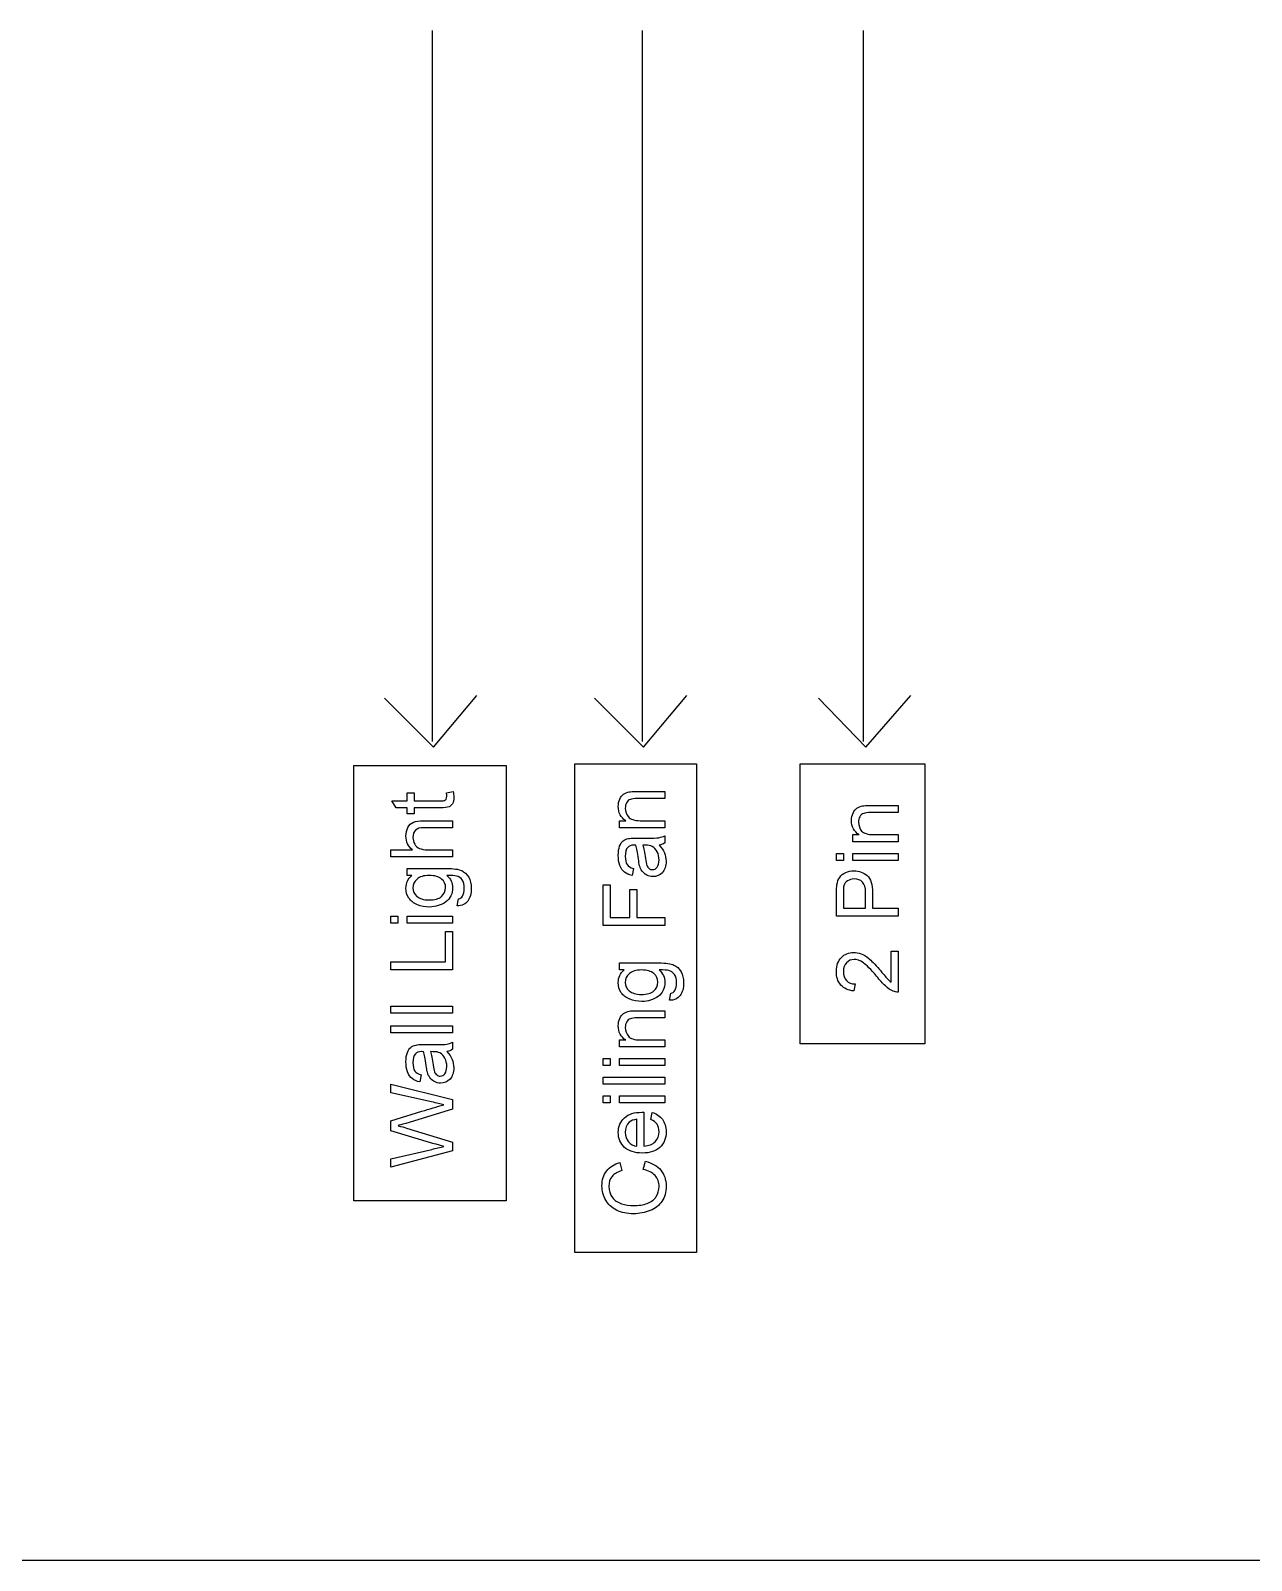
# Model space of a CAD drawing. Header units: millimetres. Extents: x 15 to 286, y 44 to 202.
# Drawn here: x 51.72 to 88.65, y 44.41 to 90.68 of the extents above; entities that cross this region are included whole.
import ezdxf

# ---------------------------------------------------------------- set-up
doc = ezdxf.new("R2010")
doc.units = ezdxf.units.MM
doc.layers.get('0').update_dxf_attribs({"linetype": 'CONTINUOUS'})

msp = doc.modelspace()

# ---------------------------------------------------------------- linework, layer by layer
at = {"color": 3}
for p, q in [((63.8665, 90.6776), (63.8665, 69.172)), ((70.2165, 90.6776), (70.2165, 69.172)), ((76.9056, 90.6776), (76.9056, 69.172)), ((62.4279, 70.4854), (63.9092, 69.004)), ((63.9092, 69.004), (65.2212, 70.5693)), ((68.7779, 70.4854), (70.2592, 69.004)), ((70.2592, 69.004), (71.5712, 70.5693)), ((75.5509, 70.4854), (76.9895, 69.004)), ((76.9895, 69.004), (78.3442, 70.5693))]:
    msp.add_line(p, q, dxfattribs=at)
at = {"color": 0}
for p, q in [((68.1852, 68.4953), (71.8675, 68.4953)), ((68.1852, 53.7214), (68.1852, 68.4953)), ((71.8675, 68.4953), (71.8675, 53.7214)), ((75.0013, 68.4953), (78.7686, 68.4953)), ((75.0013, 60.0287), (75.0013, 68.4953)), ((78.7686, 68.4953), (78.7686, 60.0287)), ((61.4962, 68.4526), (66.1098, 68.4526)), ((61.4962, 55.287), (61.4962, 68.4526)), ((66.1098, 68.4526), (66.1098, 55.287)), ((63.1112, 67.3806), (63.1112, 67.6271)), ((63.1112, 67.6271), (63.3236, 67.6271)), ((63.3236, 67.6271), (63.3236, 67.3806)), ((64.3019, 67.6271), (64.5033, 67.6631)), ((70.0595, 67.6631), (70.9083, 67.6631)), ((70.9083, 67.6631), (70.9083, 67.4508)), ((62.7821, 67.1682), (62.6456, 67.3806)), ((62.6456, 67.3806), (63.1112, 67.3806)), ((63.1112, 67.1682), (62.7821, 67.1682)), ((63.1112, 66.9918), (63.1112, 67.1682)), ((63.3236, 67.3806), (64.123, 67.3806)), ((64.1064, 67.1682), (63.3236, 67.1682)), ((63.3236, 67.1682), (63.3236, 66.9918)), ((70.9083, 67.4508), (70.0761, 67.4508)), ((77.1151, 67.2402), (77.9639, 67.2402)), ((77.9639, 67.2402), (77.9639, 67.0278)), ((63.3236, 66.9918), (63.1112, 66.9918)), ((63.6129, 66.7812), (64.4881, 66.7812)), ((64.4881, 66.7812), (64.4881, 66.5688)), ((69.5332, 66.5688), (69.5332, 66.7812)), ((69.5332, 66.7812), (69.7234, 66.7812)), ((70.1601, 66.7812), (70.9083, 66.7812)), ((70.9083, 66.7812), (70.9083, 66.5688)), ((77.9639, 67.0278), (77.1317, 67.0278)), ((64.4881, 66.5688), (63.6214, 66.5688)), ((70.9083, 66.5688), (69.5332, 66.5688)), ((70.0169, 66.252), (70.3199, 66.252)), ((70.9083, 66.3222), (70.9083, 66.1098)), ((76.5888, 66.1458), (76.5888, 66.3582)), ((76.5888, 66.3582), (76.7789, 66.3582)), ((77.2156, 66.3582), (77.9639, 66.3582)), ((77.9639, 66.3582), (77.9639, 66.1458)), ((62.6181, 65.6869), (62.6181, 65.8992)), ((62.6181, 65.8992), (63.2767, 65.8992)), ((63.7399, 65.8992), (64.4881, 65.8992)), ((64.4881, 65.8992), (64.4881, 65.6869)), ((70.3157, 66.0382), (70.2388, 66.0396)), ((70.7319, 66.0396), (70.7319, 66.0396)), ((76.0938, 65.5807), (76.0938, 65.7931)), ((76.0938, 65.7931), (76.3062, 65.7931)), ((76.3062, 65.7931), (76.3062, 65.5807)), ((77.9639, 66.1458), (76.5888, 66.1458)), ((76.5888, 65.5807), (76.5888, 65.7931)), ((76.5888, 65.7931), (77.9639, 65.7931)), ((77.9639, 65.7931), (77.9639, 65.5807)), ((64.4881, 65.6869), (62.6181, 65.6869)), ((63.1112, 65.1235), (63.1112, 65.3341)), ((63.1112, 65.3341), (64.3047, 65.3341)), ((69.9562, 65.3341), (69.9202, 65.1235)), ((76.3062, 65.5807), (76.0938, 65.5807)), ((77.9639, 65.5807), (76.5888, 65.5807)), ((63.2534, 65.1235), (63.1112, 65.1235)), ((69.0383, 63.6062), (69.0383, 64.8409)), ((69.0383, 64.8409), (69.2506, 64.8409)), ((69.2506, 64.8409), (69.2506, 63.8528)), ((64.6285, 64.2056), (64.6645, 64.4179)), ((69.85, 63.8528), (69.85, 64.6987)), ((69.85, 64.6987), (70.0624, 64.6987)), ((70.0624, 64.6987), (70.0624, 63.8528)), ((76.0938, 63.8888), (76.0938, 64.5679)), ((76.3062, 64.5915), (76.3062, 64.1354)), ((76.9758, 64.1354), (76.9758, 64.5954)), ((77.1881, 64.5943), (77.1881, 64.1354)), ((62.6181, 63.6764), (62.6181, 63.8888)), ((62.6181, 63.8888), (62.8304, 63.8888)), ((62.8304, 63.8888), (62.8304, 63.6764)), ((63.1112, 63.6764), (63.1112, 63.8888)), ((63.1112, 63.8888), (64.4881, 63.8888)), ((64.4881, 63.8888), (64.4881, 63.6764)), ((64.6285, 64.2056), (64.6285, 64.2056)), ((77.9639, 63.8888), (76.0938, 63.8888)), ((76.3062, 64.1354), (76.9758, 64.1354)), ((77.1881, 64.1354), (77.9639, 64.1354)), ((77.9639, 64.1354), (77.9639, 63.8888)), ((62.8304, 63.6764), (62.6181, 63.6764)), ((64.4881, 63.6764), (63.1112, 63.6764)), ((64.2758, 62.5119), (64.2758, 63.4298)), ((64.2758, 63.4298), (64.4881, 63.4298)), ((64.4881, 63.4298), (64.4881, 62.2653)), ((70.9083, 63.6062), (69.0383, 63.6062)), ((69.2506, 63.8528), (69.85, 63.8528)), ((70.0624, 63.8528), (70.9083, 63.8528)), ((70.9083, 63.8528), (70.9083, 63.6062)), ((62.6181, 62.2653), (62.6181, 62.5119)), ((62.6181, 62.5119), (64.2758, 62.5119)), ((69.5332, 62.2653), (69.5332, 62.4777)), ((69.5332, 62.4777), (70.7249, 62.4777)), ((77.7515, 62.8304), (77.9639, 62.8304)), ((77.7515, 61.8917), (77.7515, 62.8304)), ((77.9639, 62.8304), (77.9639, 61.5957)), ((64.4881, 62.2653), (62.6181, 62.2653)), ((69.6736, 62.2653), (69.5332, 62.2653)), ((71.0487, 61.3473), (71.0847, 61.5597)), ((76.659, 61.8423), (76.623, 61.6299)), ((62.6181, 60.9604), (62.6181, 61.171)), ((62.6181, 61.171), (64.4881, 61.171)), ((64.4881, 61.171), (64.4881, 60.9604)), ((71.0487, 61.3473), (71.0487, 61.3473)), ((64.4881, 60.9604), (62.6181, 60.9604)), ((70.0595, 61.0306), (70.9083, 61.0306)), ((70.9083, 60.8182), (70.0761, 60.8182)), ((70.9083, 61.0306), (70.9083, 60.8182)), ((62.6181, 60.361), (62.6181, 60.5716)), ((62.6181, 60.5716), (64.4881, 60.5716)), ((64.4881, 60.361), (62.6181, 60.361)), ((64.4881, 60.5716), (64.4881, 60.361)), ((63.5963, 60.0082), (63.8997, 60.0082)), ((63.8941, 59.7944), (63.8168, 59.7958)), ((64.3117, 59.7958), (64.3117, 59.7958)), ((64.4881, 60.0784), (64.4881, 59.866)), ((69.5332, 59.9362), (69.5332, 60.1486)), ((69.5332, 60.1486), (69.7234, 60.1486)), ((70.9083, 59.9362), (69.5332, 59.9362)), ((70.1601, 60.1486), (70.9083, 60.1486)), ((70.9083, 60.1486), (70.9083, 59.9362)), ((78.7686, 60.0287), (75.0013, 60.0287)), ((69.0383, 59.3729), (69.0383, 59.5835)), ((69.0383, 59.5835), (69.2506, 59.5835)), ((69.2506, 59.3729), (69.0383, 59.3729)), ((69.2506, 59.5835), (69.2506, 59.3729)), ((69.5332, 59.3729), (69.5332, 59.5835)), ((69.5332, 59.5835), (70.9083, 59.5835)), ((70.9083, 59.3729), (69.5332, 59.3729)), ((70.9083, 59.5835), (70.9083, 59.3729)), ((62.6181, 58.5541), (62.6181, 58.8077)), ((62.6181, 58.8077), (64.4881, 58.3501)), ((63.536, 59.0903), (63.5, 58.8779)), ((69.0383, 58.8077), (69.0383, 59.0201)), ((69.0383, 59.0201), (70.9083, 59.0201)), ((70.9083, 58.8077), (69.0383, 58.8077)), ((70.9083, 59.0201), (70.9083, 58.8077)), ((63.8528, 58.2747), (62.6181, 58.5541)), ((64.4881, 58.3501), (64.4881, 58.0513)), ((69.0383, 58.2443), (69.0383, 58.4549)), ((69.0383, 58.4549), (69.2506, 58.4549)), ((69.2506, 58.4549), (69.2506, 58.2443)), ((69.5332, 58.2443), (69.5332, 58.4549)), ((69.5332, 58.4549), (70.9083, 58.4549)), ((70.9083, 58.4549), (70.9083, 58.2443)), ((62.6181, 57.7053), (63.5607, 57.9907)), ((64.4881, 58.0513), (63.0686, 57.6241)), ((69.2506, 58.2443), (69.0383, 58.2443)), ((70.9083, 58.2443), (69.5332, 58.2443)), ((70.273, 57.9603), (70.273, 56.9376)), ((70.4854, 57.7465), (70.5196, 57.9547)), ((62.6181, 57.4036), (62.6181, 57.7053)), ((63.8888, 57.0219), (62.6181, 57.4036)), ((63.0894, 57.482), (64.4881, 57.0618)), ((70.0624, 56.9376), (70.0624, 57.7494)), ((70.4854, 57.7465), (70.4854, 57.7465)), ((64.4881, 57.0618), (64.4881, 56.7986)), ((62.6181, 56.5573), (63.8584, 56.8371)), ((64.4881, 56.7986), (62.6181, 56.304)), ((62.6181, 56.304), (62.6181, 56.5573)), ((70.2539, 56.2321), (70.3171, 56.4804)), ((69.5494, 56.4444), (69.6076, 56.1979)), ((66.1098, 55.287), (61.4962, 55.287)), ((71.8675, 53.7214), (68.1852, 53.7214)), ((286.243, 44.4073), (14.8029, 44.4073))]:
    msp.add_line(p, q, dxfattribs=at)
for points in [[(64.3117, 67.5199), (64.3117, 67.5474), (64.3089, 67.5831), (64.3019, 67.6271)], [(64.5033, 67.6631), (64.5114, 67.5982), (64.5223, 67.5404), (64.5223, 67.4882)], [(69.5427, 67.4275), (69.5688, 67.5033), (69.6115, 67.546), (69.6599, 67.5792)], [(69.6599, 67.5792), (69.7011, 67.6176), (69.766, 67.637), (69.832, 67.6508)], [(69.832, 67.6508), (69.8694, 67.6631), (69.952, 67.6631), (70.0595, 67.6631)], [(64.3791, 67.1971), (64.3255, 67.1809), (64.2454, 67.1682), (64.1064, 67.1682)], [(64.123, 67.3806), (64.1809, 67.3806), (64.2303, 67.3848), (64.2497, 67.3929)], [(64.2497, 67.3929), (64.2662, 67.4095), (64.2842, 67.4165), (64.2952, 67.4356)], [(64.2952, 67.4356), (64.2994, 67.4606), (64.3117, 67.4825), (64.3117, 67.5199)], [(64.4839, 67.2938), (64.4469, 67.2539), (64.4218, 67.2151), (64.3791, 67.1971)], [(64.5223, 67.4882), (64.5223, 67.4165), (64.51, 67.3407), (64.4839, 67.2938)], [(69.4972, 67.2056), (69.4972, 67.298), (69.5124, 67.3612), (69.5427, 67.4275)], [(69.7234, 66.7812), (69.5674, 66.8789), (69.4972, 67.0207), (69.4972, 67.2056)], [(69.7509, 67.3241), (69.7205, 67.2842), (69.7096, 67.2207), (69.7096, 67.1572)], [(69.7096, 67.1572), (69.7096, 67.0595), (69.7399, 66.9657), (69.8031, 66.8927)], [(69.8638, 67.4232), (69.8115, 67.4137), (69.7784, 67.371), (69.7509, 67.3241)], [(70.0761, 67.4508), (69.9752, 67.4508), (69.9107, 67.4412), (69.8638, 67.4232)], [(76.5983, 67.0045), (76.6244, 67.08), (76.6671, 67.123), (76.7154, 67.1558)], [(76.7154, 67.1558), (76.7567, 67.1946), (76.8216, 67.2137), (76.8876, 67.2264)], [(76.8876, 67.2264), (76.925, 67.2402), (77.0075, 67.2402), (77.1151, 67.2402)], [(63.1377, 66.5716), (63.1694, 66.657), (63.2326, 66.6997), (63.3042, 66.7329)], [(63.3042, 66.7329), (63.3705, 66.7688), (63.4781, 66.7812), (63.6129, 66.7812)], [(69.8031, 66.8927), (69.8581, 66.8281), (69.9851, 66.7812), (70.1601, 66.7812)], [(76.5528, 66.7826), (76.5528, 66.8747), (76.5679, 66.9368), (76.5983, 67.0045)], [(76.7789, 66.3582), (76.623, 66.4559), (76.5528, 66.5977), (76.5528, 66.7826)], [(76.8064, 66.9011), (76.7761, 66.8595), (76.7652, 66.7978), (76.7652, 66.7329)], [(76.7652, 66.7329), (76.7652, 66.6351), (76.7955, 66.5427), (76.8586, 66.4683)], [(76.9193, 67.0003), (76.8671, 66.9907), (76.8339, 66.9477), (76.8064, 66.9011)], [(77.1317, 67.0278), (77.0308, 67.0278), (76.9662, 67.0183), (76.9193, 67.0003)], [(63.077, 66.3085), (63.077, 66.4146), (63.0961, 66.4972), (63.1377, 66.5716)], [(63.2767, 65.8992), (63.1363, 66.0065), (63.077, 66.143), (63.077, 66.3085)], [(63.3677, 66.4916), (63.3127, 66.4422), (63.2876, 66.3663), (63.2876, 66.2711)], [(63.2876, 66.2711), (63.2876, 66.2065), (63.3056, 66.1349), (63.3416, 66.0714)], [(63.6214, 66.5688), (63.5, 66.5688), (63.4199, 66.5441), (63.3677, 66.4916)], [(69.5385, 66.0107), (69.5646, 66.0922), (69.602, 66.1349), (69.6447, 66.1691)], [(69.6447, 66.1691), (69.6845, 66.2065), (69.741, 66.227), (69.8045, 66.2397)], [(69.8045, 66.2397), (69.8377, 66.252), (69.9163, 66.252), (70.0169, 66.252)], [(70.3199, 66.252), (70.5266, 66.252), (70.667, 66.2563), (70.7291, 66.2658)], [(70.7291, 66.2658), (70.7803, 66.2824), (70.8519, 66.2947), (70.9083, 66.3222)], [(76.8586, 66.4683), (76.9137, 66.4048), (77.0407, 66.3582), (77.2156, 66.3582)], [(63.3416, 66.0714), (63.3719, 66.0107), (63.4256, 65.9652), (63.4877, 65.9391)], [(63.4877, 65.9391), (63.5399, 65.9225), (63.6323, 65.8992), (63.7399, 65.8992)], [(69.4972, 65.7296), (69.4972, 65.8551), (69.511, 65.9391), (69.5385, 66.0107)], [(69.5456, 65.4237), (69.5096, 65.5175), (69.4972, 65.6138), (69.4972, 65.7296)], [(69.7826, 65.9723), (69.7329, 65.9225), (69.7096, 65.8206), (69.7096, 65.7006)], [(69.9699, 66.0396), (69.8761, 66.0396), (69.8183, 66.0178), (69.7826, 65.9723)], [(70.0264, 66.0382), (69.9961, 66.0396), (69.9781, 66.0396), (69.9699, 66.0396)], [(70.1075, 65.6248), (70.0814, 65.8206), (70.0581, 65.95), (70.0264, 66.0382)], [(70.2388, 66.0396), (70.2702, 65.9515), (70.2966, 65.8192), (70.3185, 65.6414)], [(70.5252, 65.9998), (70.4755, 66.0273), (70.4081, 66.0382), (70.3157, 66.0382)], [(70.6755, 65.8386), (70.6328, 65.9197), (70.5873, 65.9652), (70.5252, 65.9998)], [(70.7319, 65.5891), (70.7319, 65.6925), (70.7125, 65.7655), (70.6755, 65.8386)], [(70.9083, 66.1098), (70.8572, 66.0742), (70.7993, 66.0506), (70.7319, 66.0396)], [(70.7319, 66.0396), (70.8092, 65.9624), (70.8642, 65.8841), (70.896, 65.8054)], [(70.896, 65.8054), (70.9193, 65.7338), (70.9443, 65.6414), (70.9443, 65.5518)], [(64.3047, 65.3341), (64.51, 65.3341), (64.6712, 65.3136), (64.7622, 65.2709)], [(64.7622, 65.2709), (64.8423, 65.2378), (64.922, 65.1619), (64.9746, 65.0709)], [(69.6845, 65.2226), (69.6214, 65.2709), (69.5784, 65.3355), (69.5456, 65.4237)], [(69.7096, 65.7006), (69.7096, 65.5959), (69.7272, 65.5066), (69.7632, 65.4526)], [(69.7632, 65.4526), (69.7936, 65.4071), (69.8638, 65.3602), (69.9562, 65.3341)], [(70.1435, 65.4195), (70.1269, 65.472), (70.1202, 65.5341), (70.1075, 65.6248)], [(70.2208, 65.253), (70.1809, 65.3052), (70.1615, 65.3577), (70.1435, 65.4195)], [(70.3573, 65.133), (70.2966, 65.1715), (70.255, 65.2032), (70.2208, 65.253)], [(70.3185, 65.6414), (70.328, 65.5451), (70.346, 65.4706), (70.3612, 65.4293)], [(70.3612, 65.4293), (70.3711, 65.3905), (70.4014, 65.3563), (70.4314, 65.3327)], [(70.4314, 65.3327), (70.4564, 65.3108), (70.4949, 65.2999), (70.5323, 65.2999)], [(70.5323, 65.2999), (70.5859, 65.2999), (70.6367, 65.3232), (70.6755, 65.3729)], [(70.6755, 65.3729), (70.7087, 65.4322), (70.7319, 65.4939), (70.7319, 65.5891)], [(70.9443, 65.5518), (70.9443, 65.4128), (70.9055, 65.2872), (70.8311, 65.2074)], [(76.375, 65.2089), (76.4399, 65.2515), (76.5362, 65.2639), (76.6272, 65.2639)], [(76.6272, 65.2639), (76.7828, 65.2639), (76.9165, 65.2156), (77.0255, 65.1192)], [(63.077, 64.739), (63.077, 64.9041), (63.1363, 65.0215), (63.2534, 65.1235)], [(63.4132, 65.0131), (63.3236, 64.9414), (63.2876, 64.8504), (63.2876, 64.7485)], [(63.7812, 65.1235), (63.6062, 65.1235), (63.4944, 65.0861), (63.4132, 65.0131)], [(64.1558, 65.0159), (64.069, 65.0875), (63.9519, 65.1235), (63.7812, 65.1235)], [(64.2758, 64.7513), (64.2758, 64.8628), (64.2359, 64.9457), (64.1558, 65.0159)], [(64.601, 65.1055), (64.5527, 65.1235), (64.4592, 65.1235), (64.3117, 65.1235)], [(64.3117, 65.1235), (64.4289, 65.0226), (64.4881, 64.8988), (64.4881, 64.7513)], [(64.7774, 64.987), (64.7333, 65.0558), (64.6769, 65.0847), (64.601, 65.1055)], [(64.8409, 64.7347), (64.8409, 64.8437), (64.8201, 64.9277), (64.7774, 64.987)], [(64.9746, 65.0709), (65.0173, 64.9841), (65.0515, 64.8656), (65.0515, 64.7319)], [(69.9202, 65.1235), (69.8239, 65.1425), (69.7438, 65.1771), (69.6845, 65.2226)], [(70.5446, 65.0875), (70.4674, 65.0875), (70.4137, 65.1027), (70.3573, 65.133)], [(70.8311, 65.2074), (70.7471, 65.1344), (70.6603, 65.0875), (70.5446, 65.0875)], [(76.0938, 64.5679), (76.0938, 64.6963), (76.1009, 64.7788), (76.1118, 64.8423)], [(76.1118, 64.8423), (76.1213, 64.9429), (76.1559, 65.005), (76.1972, 65.0642)], [(76.1972, 65.0642), (76.2289, 65.1316), (76.2991, 65.1729), (76.375, 65.2089)], [(76.3228, 64.812), (76.3062, 64.7816), (76.3062, 64.6987), (76.3062, 64.5915)], [(76.4328, 64.9609), (76.3693, 64.9305), (76.3404, 64.8727), (76.3228, 64.812)], [(76.6339, 65.0173), (76.5528, 65.0173), (76.4893, 64.9979), (76.4328, 64.9609)], [(76.8862, 64.9206), (76.8216, 64.9937), (76.7429, 65.0173), (76.6339, 65.0173)], [(76.9758, 64.5954), (76.9758, 64.7594), (76.9468, 64.8561), (76.8862, 64.9206)], [(77.0255, 65.1192), (77.1289, 65.0226), (77.1881, 64.8462), (77.1881, 64.5943)], [(63.168, 64.4356), (63.1003, 64.528), (63.077, 64.6232), (63.077, 64.739)], [(63.4256, 64.2387), (63.3042, 64.2842), (63.2284, 64.3488), (63.168, 64.4356)], [(63.2876, 64.7485), (63.2876, 64.6536), (63.3293, 64.5597), (63.4104, 64.4881)], [(63.4104, 64.4881), (63.4862, 64.4289), (63.6129, 64.3819), (63.7727, 64.3819)], [(63.7727, 64.3819), (63.9396, 64.3819), (64.0761, 64.4165), (64.1558, 64.4867)], [(64.2828, 64.3213), (64.1435, 64.2288), (63.9808, 64.1696), (63.7893, 64.1696)], [(64.1558, 64.4867), (64.2288, 64.5583), (64.2758, 64.6451), (64.2758, 64.7513)], [(64.4881, 64.7513), (64.4881, 64.5721), (64.419, 64.4232), (64.2828, 64.3213)], [(64.9471, 64.3474), (64.8765, 64.2606), (64.7707, 64.2027), (64.6285, 64.2056)], [(64.6645, 64.4179), (64.721, 64.4275), (64.7622, 64.4536), (64.7883, 64.4962)], [(64.7883, 64.4962), (64.8173, 64.564), (64.8409, 64.6342), (64.8409, 64.7347)], [(65.0515, 64.7319), (65.0515, 64.5749), (65.0173, 64.4454), (64.9471, 64.3474)], [(63.7893, 64.1696), (63.6556, 64.1696), (63.537, 64.1932), (63.4256, 64.2387)], [(70.7249, 62.4777), (70.9306, 62.4777), (71.0928, 62.4554), (71.1824, 62.4141)], [(76.0938, 62.224), (76.0938, 62.4018), (76.145, 62.538), (76.2455, 62.6403)], [(76.2455, 62.6403), (76.3418, 62.7475), (76.4702, 62.7944), (76.6177, 62.7944)], [(76.3986, 62.4815), (76.3295, 62.4251), (76.3062, 62.3274), (76.3062, 62.2198)], [(76.6272, 62.5821), (76.5348, 62.5821), (76.4604, 62.5493), (76.3986, 62.4815)], [(76.6177, 62.7944), (76.6837, 62.7944), (76.7676, 62.7807), (76.8396, 62.7532)], [(76.9098, 62.4815), (76.8117, 62.5588), (76.7182, 62.5821), (76.6272, 62.5821)], [(76.8396, 62.7532), (76.9112, 62.7285), (76.9895, 62.6801), (77.071, 62.6166)], [(77.3105, 62.0818), (77.1342, 62.2833), (77.0061, 62.4141), (76.9098, 62.4815)], [(77.071, 62.6166), (77.1426, 62.5546), (77.2597, 62.4431), (77.3977, 62.2847)], [(69.4972, 61.8822), (69.4972, 62.0476), (69.5565, 62.1647), (69.6736, 62.2653)], [(69.8334, 62.1552), (69.7438, 62.0832), (69.7096, 61.9936), (69.7096, 61.8906)], [(70.2014, 62.2653), (70.0278, 62.2653), (69.9163, 62.2282), (69.8334, 62.1552)], [(70.5778, 62.1577), (70.4906, 62.2293), (70.3721, 62.2653), (70.2014, 62.2653)], [(70.696, 61.8945), (70.696, 62.0049), (70.6561, 62.0875), (70.5778, 62.1577)], [(71.0226, 62.2487), (70.9732, 62.2667), (70.8794, 62.2667), (70.7319, 62.2653)], [(70.7319, 62.2653), (70.8505, 62.1661), (70.9083, 62.042), (70.9083, 61.8931)], [(71.1976, 62.1288), (71.1535, 62.1979), (71.0971, 62.2282), (71.0226, 62.2487)], [(71.1824, 62.4141), (71.2625, 62.381), (71.3422, 62.3037), (71.3948, 62.2131)], [(71.2611, 61.8765), (71.2611, 61.9855), (71.2403, 62.0695), (71.1976, 62.1288)], [(71.3948, 62.2131), (71.4375, 62.1273), (71.4735, 62.0088), (71.4735, 61.8755)], [(76.2303, 61.8077), (76.1298, 61.922), (76.0938, 62.0504), (76.0938, 62.224)], [(76.3062, 62.2198), (76.3062, 62.1097), (76.3379, 62.0145), (76.3997, 61.9457)], [(77.5751, 61.7816), (77.4883, 61.8628), (77.4114, 61.9538), (77.3105, 62.0818)], [(77.3977, 62.2847), (77.501, 62.1524), (77.5892, 62.0543), (77.6305, 62.0078)], [(77.6305, 62.0078), (77.6633, 61.9647), (77.7117, 61.922), (77.7515, 61.8917)], [(69.5882, 61.5777), (69.5205, 61.6701), (69.4972, 61.765), (69.4972, 61.8822)], [(69.8458, 61.3805), (69.7248, 61.4274), (69.6489, 61.4923), (69.5882, 61.5777)], [(69.7096, 61.8906), (69.7096, 61.7968), (69.7495, 61.7015), (69.8306, 61.6313)], [(69.8306, 61.6313), (69.9064, 61.5707), (70.0334, 61.5237), (70.1947, 61.5237)], [(70.1947, 61.5237), (70.3598, 61.5237), (70.4963, 61.5597), (70.5764, 61.6299)], [(70.5764, 61.6299), (70.6494, 61.7001), (70.696, 61.7883), (70.696, 61.8945)], [(70.9083, 61.8931), (70.9083, 61.7153), (70.8395, 61.5654), (70.703, 61.4645)], [(71.0847, 61.5597), (71.1412, 61.5692), (71.1824, 61.5957), (71.2089, 61.6398)], [(71.2089, 61.6398), (71.2378, 61.7058), (71.2611, 61.776), (71.2611, 61.8765)], [(71.4735, 61.8755), (71.4735, 61.7167), (71.4375, 61.5872), (71.3673, 61.4895)], [(76.623, 61.6299), (76.4508, 61.6465), (76.3199, 61.7058), (76.2303, 61.8077)], [(76.3997, 61.9457), (76.4551, 61.8779), (76.5485, 61.8423), (76.659, 61.8423)], [(77.8097, 61.6232), (77.7215, 61.6589), (77.651, 61.7086), (77.5751, 61.7816)], [(77.9639, 61.5957), (77.9103, 61.5943), (77.8591, 61.6024), (77.8097, 61.6232)], [(70.2109, 61.3131), (70.0761, 61.3131), (69.9576, 61.335), (69.8458, 61.3805)], [(70.703, 61.4645), (70.5637, 61.371), (70.4024, 61.3131), (70.2109, 61.3131)], [(71.3673, 61.4895), (71.2971, 61.4041), (71.1909, 61.3449), (71.0487, 61.3473)], [(69.4972, 60.573), (69.4972, 60.6654), (69.5124, 60.7289), (69.5427, 60.7963)], [(69.5427, 60.7963), (69.5688, 60.8707), (69.6115, 60.9134), (69.6599, 60.948)], [(69.6599, 60.948), (69.7011, 60.985), (69.766, 61.0044), (69.832, 61.0182)], [(69.7509, 60.6915), (69.7205, 60.6517), (69.7096, 60.5882), (69.7096, 60.5247)], [(69.8638, 60.7907), (69.8115, 60.7811), (69.7784, 60.7385), (69.7509, 60.6915)], [(69.832, 61.0182), (69.8694, 61.0306), (69.952, 61.0306), (70.0595, 61.0306)], [(70.0761, 60.8182), (69.9752, 60.8182), (69.9107, 60.8087), (69.8638, 60.7907)], [(69.7234, 60.1486), (69.5674, 60.2463), (69.4972, 60.3885), (69.4972, 60.573)], [(69.7096, 60.5247), (69.7096, 60.427), (69.7399, 60.3345), (69.8031, 60.2601)], [(69.8031, 60.2601), (69.8581, 60.1955), (69.9851, 60.1486), (70.1601, 60.1486)], [(63.077, 59.4857), (63.077, 59.6099), (63.0908, 59.6953), (63.1183, 59.7655)], [(63.1183, 59.7655), (63.1444, 59.848), (63.1818, 59.8911), (63.2245, 59.9253)], [(63.2245, 59.9253), (63.2643, 59.9627), (63.3194, 59.9817), (63.3843, 59.9955)], [(63.3621, 59.7285), (63.3127, 59.6773), (63.2876, 59.5768), (63.2876, 59.4568)], [(63.5497, 59.7958), (63.4559, 59.7958), (63.398, 59.774), (63.3621, 59.7285)], [(63.3843, 59.9955), (63.4175, 60.0082), (63.4958, 60.0082), (63.5963, 60.0082)], [(63.6062, 59.7944), (63.5758, 59.7958), (63.5564, 59.7958), (63.5497, 59.7958)], [(63.6873, 59.381), (63.6612, 59.5768), (63.6379, 59.7062), (63.6062, 59.7944)], [(63.8168, 59.7958), (63.8485, 59.7076), (63.8761, 59.5739), (63.8983, 59.3975)], [(64.105, 59.756), (64.0553, 59.7835), (63.9879, 59.7944), (63.8941, 59.7944)], [(63.8997, 60.0082), (64.1064, 60.0082), (64.2454, 60.0121), (64.3089, 60.022)], [(64.2553, 59.5947), (64.2126, 59.6759), (64.1671, 59.7214), (64.105, 59.756)], [(64.3089, 60.022), (64.3601, 60.0385), (64.4303, 60.0509), (64.4881, 60.0784)], [(64.4881, 59.866), (64.437, 59.8304), (64.3791, 59.8054), (64.3117, 59.7958)], [(64.3117, 59.7958), (64.389, 59.7186), (64.444, 59.6403), (64.4758, 59.5616)], [(63.1254, 59.1799), (63.0894, 59.2737), (63.077, 59.37), (63.077, 59.4857)], [(63.2876, 59.4568), (63.2876, 59.352), (63.307, 59.2624), (63.343, 59.2088)], [(63.7233, 59.1757), (63.7067, 59.2282), (63.6986, 59.2889), (63.6873, 59.381)], [(63.8983, 59.3975), (63.9078, 59.3012), (63.9244, 59.2268), (63.941, 59.1855)], [(64.3117, 59.3439), (64.3117, 59.4473), (64.2923, 59.5217), (64.2553, 59.5947)], [(64.2553, 59.1287), (64.2881, 59.188), (64.3117, 59.2501), (64.3117, 59.3439)], [(64.5223, 59.3079), (64.5223, 59.1689), (64.4853, 59.0434), (64.4109, 58.9636)], [(64.4758, 59.5616), (64.4991, 59.49), (64.5223, 59.3975), (64.5223, 59.3079)], [(63.2643, 58.9788), (63.1994, 59.0268), (63.1567, 59.0917), (63.1254, 59.1799)], [(63.5, 58.8779), (63.4023, 58.8987), (63.3236, 58.9319), (63.2643, 58.9788)], [(63.343, 59.2088), (63.3734, 59.1633), (63.4436, 59.1164), (63.536, 59.0903)], [(63.8006, 59.0091), (63.7604, 59.0613), (63.7399, 59.1136), (63.7233, 59.1757)], [(63.9367, 58.8892), (63.8761, 58.9276), (63.8348, 58.9594), (63.8006, 59.0091)], [(64.123, 58.8437), (64.0472, 58.8437), (63.9932, 58.8589), (63.9367, 58.8892)], [(63.941, 59.1855), (63.9505, 59.1467), (63.9794, 59.1111), (64.0098, 59.0889)], [(64.0098, 59.0889), (64.0362, 59.067), (64.0747, 59.0543), (64.1117, 59.0543)], [(64.1117, 59.0543), (64.1643, 59.0543), (64.2165, 59.0793), (64.2553, 59.1287)], [(64.4109, 58.9636), (64.3269, 58.8906), (64.2401, 58.8437), (64.123, 58.8437)], [(63.5607, 57.9907), (63.7826, 58.0623), (64.0126, 58.1272), (64.2264, 58.1903)], [(64.2264, 58.1903), (64.1216, 58.2179), (64.0045, 58.2415), (63.8528, 58.2747)], [(69.6845, 57.7906), (69.8059, 57.9134), (69.9851, 57.9617), (70.2109, 57.9617)], [(70.2109, 57.9617), (70.2222, 57.9617), (70.2455, 57.9617), (70.273, 57.9603)], [(70.5196, 57.9547), (70.6547, 57.9205), (70.7581, 57.8485), (70.8325, 57.748)], [(63.0686, 57.6241), (62.9433, 57.5952), (62.877, 57.5663), (62.8442, 57.555)], [(62.8442, 57.555), (62.9433, 57.5303), (63.0301, 57.5), (63.0894, 57.482)], [(69.4972, 57.3525), (69.4972, 57.5345), (69.5593, 57.6778), (69.6845, 57.7906)], [(69.8292, 57.6573), (69.7438, 57.5853), (69.7096, 57.4767), (69.7096, 57.3511)], [(70.0624, 57.7494), (69.959, 57.7384), (69.8817, 57.7067), (69.8292, 57.6573)], [(70.6727, 57.598), (70.63, 57.664), (70.5707, 57.7109), (70.4854, 57.7465)], [(70.7319, 57.3705), (70.7319, 57.4682), (70.7125, 57.5345), (70.6727, 57.598)], [(70.8325, 57.748), (70.8974, 57.6488), (70.9443, 57.5208), (70.9443, 57.3648)], [(63.8584, 56.8371), (63.9837, 56.8759), (64.1078, 56.8935), (64.2264, 56.9214)], [(64.2264, 56.9214), (64.0235, 56.9845), (63.9177, 57.0135), (63.8888, 57.0219)], [(69.6902, 56.9006), (69.5565, 57.0177), (69.4972, 57.168), (69.4972, 57.3525)], [(69.7096, 57.3511), (69.7096, 57.2424), (69.741, 57.1429), (69.8045, 57.066)], [(69.8045, 57.066), (69.8595, 56.993), (69.9548, 56.9461), (70.0624, 56.9376)], [(70.273, 56.9376), (70.4219, 56.9475), (70.5347, 56.9916), (70.6134, 57.0713)], [(70.6134, 57.0713), (70.685, 57.1542), (70.7319, 57.2505), (70.7319, 57.3705)], [(70.9443, 57.3648), (70.9443, 57.1803), (70.8808, 57.0135), (70.7566, 56.8992)], [(70.2317, 56.727), (69.9893, 56.727), (69.8183, 56.7849), (69.6902, 56.9006)], [(70.7566, 56.8992), (70.6244, 56.7849), (70.4578, 56.727), (70.2317, 56.727)], [(70.3171, 56.4804), (70.5185, 56.4293), (70.6769, 56.3397), (70.7831, 56.2116)], [(69.004, 55.7375), (69.004, 55.9167), (69.0506, 56.067), (69.1473, 56.1894)], [(69.1473, 56.1894), (69.2408, 56.3136), (69.3759, 56.3961), (69.5494, 56.4444)], [(69.3085, 56.0201), (69.2383, 55.9414), (69.2146, 55.8437), (69.2146, 55.7265)], [(69.6076, 56.1979), (69.4697, 56.1566), (69.3706, 56.0973), (69.3085, 56.0201)], [(70.612, 56.0462), (70.5238, 56.1414), (70.4123, 56.2007), (70.2539, 56.2321)], [(70.7319, 55.7128), (70.7319, 55.8532), (70.6921, 55.9551), (70.612, 56.0462)], [(70.7831, 56.2116), (70.8851, 56.0888), (70.9443, 55.9234), (70.9443, 55.7361)], [(69.1169, 55.3036), (69.0383, 55.4383), (69.004, 55.5791), (69.004, 55.7375)], [(69.2146, 55.7265), (69.2146, 55.5942), (69.2492, 55.4771), (69.3194, 55.3861)], [(70.6438, 55.4108), (70.696, 55.5075), (70.7319, 55.6038), (70.7319, 55.7128)], [(70.9443, 55.7361), (70.9443, 55.5431), (70.9027, 55.3847), (70.8201, 55.2633)], [(69.4475, 54.9988), (69.2961, 55.0817), (69.1928, 55.1713), (69.1169, 55.3036)], [(69.3194, 55.3861), (69.3773, 55.2951), (69.4806, 55.2319), (69.5978, 55.1946)], [(69.5978, 55.1946), (69.7039, 55.1628), (69.8334, 55.1395), (69.9576, 55.1395)], [(69.9576, 55.1395), (70.1174, 55.1395), (70.2578, 55.1614), (70.3763, 55.2055)], [(70.3763, 55.2055), (70.4854, 55.251), (70.5845, 55.3187), (70.6438, 55.4108)], [(70.8201, 55.2633), (70.7319, 55.1476), (70.6191, 55.0499), (70.4617, 54.9864)], [(69.959, 54.8929), (69.7632, 54.8929), (69.5935, 54.9271), (69.4475, 54.9988)], [(70.4617, 54.9864), (70.3019, 54.9271), (70.1379, 54.8929), (69.959, 54.8929)]]:
    msp.add_open_spline(points, degree=3, dxfattribs=at)

doc.saveas('drawing.dxf')
